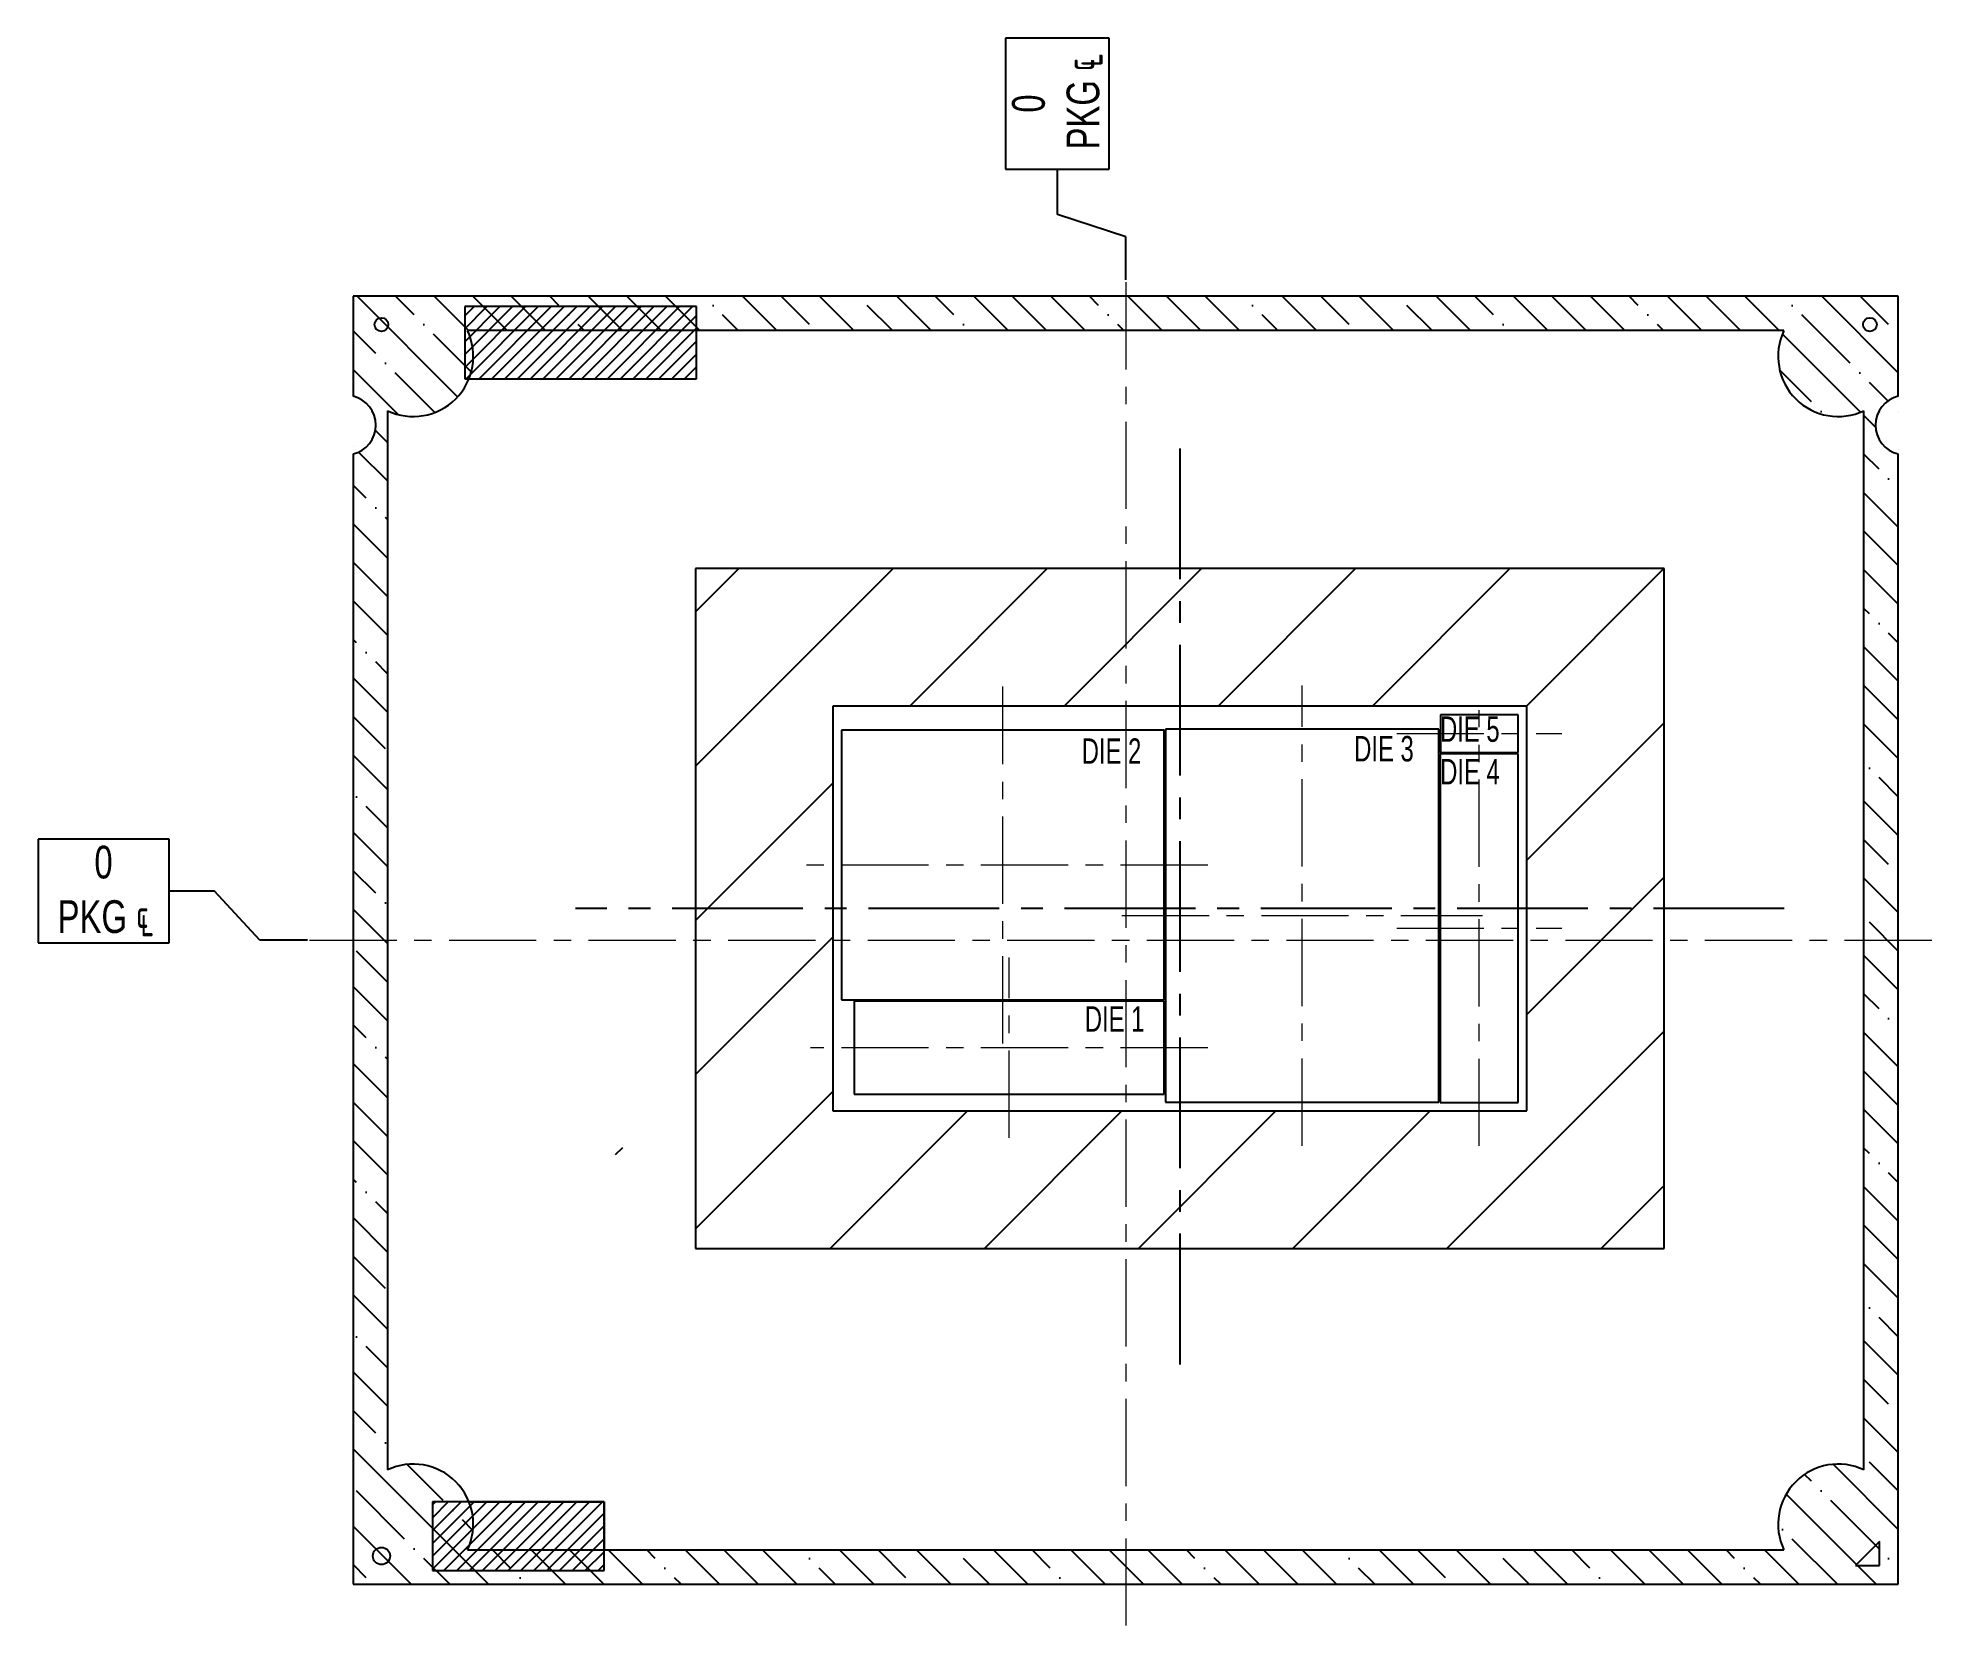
# Model space of a CAD drawing. Header units: millimetres. Extents: x -31.7 to 23.8, y -20 to 26.3.
import ezdxf

# ---------------------------------------------------------------- set-up
doc = ezdxf.new("R2010")
doc.units = ezdxf.units.MM
doc.header["$LTSCALE"] = 0.2
doc.header["$PDSIZE"] = -1
doc.linetypes.add('CENTER2', pattern=[28.575, 19.05, -3.175, 3.175, -3.175])
doc.linetypes.add('CENTERX2', pattern=[20.32, 12.7, -2.54, 2.54, -2.54])
doc.layers.add('TEXT', color=7, linetype='Continuous', lineweight=25)
doc.styles.add('SLDTEXTSTYLE0', font='TXT', dxfattribs={"width": 0.75})
doc.styles.add('SLDTEXTSTYLE3', font='TXT', dxfattribs={"width": 0.7})
doc.dimstyles.new('SLDDIMSTYLE0', dxfattribs={"dimtxt": 0.9525, "dimasz": 0.6604, "dimexe": 0, "dimexo": 0.0625, "dimgap": -0.238125, "dimtad": 0, "dimtih": 1, "dimtoh": 1, "dimdec": 0, "dimrnd": 1e-09, "dimdsep": 46, "dimtxsty": 'SLDTEXTSTYLE0', "dimblk1": 'NONE', "dimblk2": 'NONE', "dimsah": 1, "dimcen": 0.09, "dimadec": 0, "dimazin": 2, "dimtfac": 1, "dimtdec": 0, "dimtofl": 0, "dimtmove": 0, "dimatfit": 3, "dimldrblk": 'NONE', "dimfxl": 1, "dimfrac": 2, "dimtolj": 1, "dimarcsym": 0})
pattern_1 = [(45, (-119.5018, -65.9854), (-2.245064, 2.245064), [])]
pattern_2 = [(45, (-119.5018, -65.98543), (-0.18708867, 0.18708867), [])]

# ---------------------------------------------------------------- blocks, each defined once
blk = doc.blocks.new('_D_26')
at = {"layer": 'Defpoints', "color": 0, "transparency": 16777216}
for p in [(-27.861, 1.435), (-23.77, 0), (-23.77, 0)]:
    blk.add_point(p, dxfattribs=at)
at = {"layer": 'TEXT', "color": 0, "lineweight": -2, "transparency": 16777216}
for p, q in [((-27.861, 2.948), (-31.674, 2.948)), ((-31.674, 2.948), (-31.674, -0.078)), ((-27.861, -0.078), (-27.861, 2.948)), ((-26.54, 1.435), (-27.861, 1.435)), ((-25.219, 0), (-26.54, 1.435)), ((-23.832, 0), (-25.219, 0)), ((-31.674, -0.078), (-27.861, -0.078))]:
    blk.add_line(p, q, dxfattribs=at)
at = {"layer": 'TEXT', "color": 0, "transparency": 16777216, "insert": (-29.768, 1.435), "char_height": 0.9525, "attachment_point": 5, "style": 'SLDTEXTSTYLE0'}
blk.add_mtext('\\A1;0\\PPKG {\\fGDT;q}', dxfattribs=at)
blk = doc.blocks.new('_None')
blk = doc.blocks.new('_D_27')
at = {"layer": 'Defpoints', "color": 0, "transparency": 16777216}
for p in [(-1.991, 22.455), (0, 19.163), (0, 19.163)]:
    blk.add_point(p, dxfattribs=at)
at = {"layer": 'TEXT', "color": 0, "lineweight": -2, "transparency": 16777216}
for p, q in [((-0.478, 26.268), (-3.504, 26.268)), ((-3.504, 26.268), (-3.504, 22.455)), ((-0.478, 22.455), (-0.478, 26.268)), ((-3.504, 22.455), (-0.478, 22.455)), ((-1.991, 21.134), (-1.991, 22.455)), ((0, 20.483), (-1.991, 21.134)), ((0, 19.225), (0, 20.483))]:
    blk.add_line(p, q, dxfattribs=at)
at = {"layer": 'TEXT', "color": 0, "transparency": 16777216, "insert": (-1.991, 24.361), "char_height": 0.9525, "attachment_point": 5, "rotation": 90, "style": 'SLDTEXTSTYLE0'}
blk.add_mtext('\\A1;0\\PPKG {\\fGDT;q}', dxfattribs=at)
blk = doc.blocks.new('*U51')
at = {"color": 0, "linetype": 'CENTER2', "transparency": 16777216}
blk.add_line((17.60176, 0), (-17.60176, 0), dxfattribs=at)
blk = doc.blocks.new('*U52')
at = {"color": 0, "linetype": 'CENTER2', "transparency": 16777216}
blk.add_line((0, 13.39444), (0, -13.39444), dxfattribs=at)

msp = doc.modelspace()

# ---------------------------------------------------------------- hatches: boundary and pattern name
at = {"layer": 'TEXT'}
h = msp.add_hatch(dxfattribs=at)
h.set_pattern_fill('ANSI35', color=256, scale=0.25, angle=90, style=0)
h.set_pattern_definition([(135, (-119.5018, -65.9854), (-1.122532, -1.122532), []), (135, (-119.5018, -64.8629), (-1.122532, -1.122532), [1.984375, -0.396875, 0, -0.396875])])
edge = h.paths.add_edge_path(flags=0)
edge.add_arc((22.7, 15), 0.865, 103.3686, 256.6314, ccw=False)
edge.add_line((22.5, 15.842), (22.5, 18.75))
edge.add_line((22.5, 18.75), (-22.5, 18.75))
edge.add_line((-22.5, 18.75), (-22.5, 15.842))
edge.add_arc((-22.7, 15), 0.865, -76.6314, 76.6314, ccw=False)
edge.add_line((-22.5, 14.158), (-22.5, -18.75))
edge.add_line((-22.5, -18.75), (22.5, -18.75))
edge.add_line((22.5, -18.75), (22.5, 14.158))
edge = h.paths.add_edge_path(flags=0)
edge.add_arc((20.75, -17), 1.75, 64.6231, 205.3769)
edge.add_line((19.169, -17.75), (-19.169, -17.75))
edge.add_arc((-20.75, -17), 1.75, 334.6231, 475.3769)
edge.add_line((-21.5, -15.419), (-21.5, 15.419))
edge.add_arc((-20.75, 17), 1.75, 244.6231, 385.3769)
edge.add_line((-19.169, 17.75), (19.169, 17.75))
edge.add_arc((20.75, 17), 1.75, 154.6231, 295.3769)
edge.add_line((21.5, 15.419), (21.5, -15.419))
h = msp.add_hatch(dxfattribs=at)
h.set_pattern_fill('ANSI31', color=256, scale=0.083333, style=0)
h.set_pattern_definition(pattern_2)
h.paths.add_polyline_path([(-19.25, 18.45), (-19.25, 16.35), (-12.5, 16.35), (-12.5, 18.45)], flags=0)
h = msp.add_hatch(dxfattribs=at)
h.set_pattern_fill('ANSI31', color=256, style=0)
h.set_pattern_definition(pattern_1)
h.paths.add_polyline_path([(15.677, 10.82), (-12.527, 10.82), (-12.527, -8.969), (15.677, -8.969)], flags=0)
h.paths.add_polyline_path([(11.677, -4.969), (-8.527, -4.969), (-8.527, 6.82), (11.677, 6.82)], flags=0)
h = msp.add_hatch(dxfattribs=at)
h.set_pattern_fill('ANSI31', color=256, style=0)
h.set_pattern_definition(pattern_1)
h.paths.add_polyline_path([(-12.055, -6.031), (-14.855, -6.031), (-14.855, -7.076), (-13.1, -7.076)], flags=0)
h = msp.add_hatch(dxfattribs=at)
h.set_pattern_fill('ANSI31', color=256, scale=0.083333, style=0)
h.set_pattern_definition(pattern_2)
h.paths.add_polyline_path([(-15.19, -16.35), (-20.19, -16.35), (-20.19, -18.35), (-15.19, -18.35)], flags=0)

# ---------------------------------------------------------------- linework, layer by layer
at = {"color": 7, "linetype": 'Continuous', "lineweight": 25}
for p, q in [((22.5, 18.75), (-22.5, 18.75)), ((-22.5, 18.75), (-22.5, 15.842)), ((-19.25, 18.45), (-19.25, 16.35)), ((-12.5, 18.45), (-19.25, 18.45)), ((-12.5, 16.35), (-12.5, 18.45)), ((22.5, 15.842), (22.5, 18.75)), ((19.169, 17.75), (-19.169, 17.75)), ((19.169, 17.75), (6.206, 17.75)), ((-19.25, 16.35), (-12.5, 16.35)), ((-21.5, 15.419), (-21.5, -15.419)), ((21.5, -15.419), (21.5, 15.419)), ((21.5, 12.88), (21.5, 15.419)), ((-22.5, 14.158), (-22.5, -18.75)), ((22.5, -18.75), (22.5, 14.158)), ((15.677, 10.82), (-12.527, 10.82)), ((-12.527, 10.82), (-12.527, -8.969)), ((15.677, -8.969), (15.677, 10.82)), ((11.677, 6.82), (-8.527, 6.82)), ((-8.527, 6.82), (-8.527, -4.969)), ((11.677, -4.969), (11.677, 6.82)), ((-8.276, 6.119), (-8.276, -1.734)), ((1.117, 6.119), (-8.276, 6.119)), ((1.117, -1.734), (1.117, 6.119)), ((9.122, 6.148), (1.158, 6.148)), ((1.158, 6.148), (1.158, -4.71)), ((9.122, -4.71), (9.122, 6.148)), ((9.163, 6.569), (9.163, 5.469)), ((11.427, 6.569), (9.163, 6.569)), ((11.427, 5.469), (11.427, 6.569)), ((9.162, 5.428), (9.162, -4.719)), ((11.427, 5.428), (9.162, 5.428)), ((9.163, 5.469), (11.427, 5.469)), ((11.427, -4.719), (11.427, 5.428)), ((-8.276, -1.734), (1.117, -1.734)), ((-7.91, -1.774), (-7.91, -4.48)), ((1.117, -1.774), (-7.91, -1.774)), ((1.117, -4.48), (1.117, -1.774)), ((-8.527, -4.969), (11.677, -4.969)), ((-7.91, -4.48), (1.117, -4.48)), ((1.158, -4.71), (9.122, -4.71)), ((9.162, -4.719), (11.427, -4.719)), ((-12.527, -8.969), (15.677, -8.969)), ((21.5, -15.419), (21.5, -11.022)), ((-15.19, -16.35), (-20.19, -16.35)), ((-20.19, -16.35), (-20.19, -18.35)), ((-19.125, -16.35), (-15.19, -16.35)), ((-15.19, -18.35), (-15.19, -16.35)), ((-15.19, -16.35), (-15.19, -17.75)), ((21.955, -17.505), (21.255, -18.205)), ((21.955, -18.205), (21.955, -17.505)), ((-19.169, -17.75), (19.169, -17.75)), ((-15.19, -17.75), (-8.696, -17.75)), ((6.206, -17.75), (19.169, -17.75)), ((21.255, -18.205), (21.955, -18.205)), ((-22.5, -18.75), (22.5, -18.75)), ((-20.19, -18.35), (-15.19, -18.35))]:
    msp.add_line(p, q, dxfattribs=at)
for centre, radius in [((-21.675, 17.925), 0.2), ((21.675, 17.925), 0.2), ((-21.675, -17.925), 0.25)]:
    msp.add_circle(centre, radius, dxfattribs=at)
for centre, radius, start, end in [((-20.75, 17), 1.75, 244.6231, 25.3769), ((20.75, 17), 1.75, 154.6231, 295.3769), ((-22.7, 15), 0.865, 283.3686, 76.6314), ((22.7, 15), 0.865, 103.3686, 256.6314), ((-20.75, -17), 1.75, 334.6231, 115.3769), ((20.75, -17), 1.75, 64.6231, 205.3769), ((-20.75, -17), 1.75, 21.8037, 41.0823)]:
    msp.add_arc(centre, radius, start, end, dxfattribs=at)
at = {"layer": 'TEXT', "linetype": 'CENTERX2', "lineweight": 18}
for p, q in [((0, 19.163), (0, -20.02)), ((-3.579, -3.004), (-3.579, 7.389)), ((5.14, -5.98), (5.14, 7.418)), ((10.294, -5.989), (10.294, 6.698)), ((7.893, 6.019), (12.697, 6.019)), ((2.387, 2.192), (-9.546, 2.192)), ((-0.112, 0.719), (10.392, 0.719)), ((-23.77, 0), (23.77, 0)), ((7.892, 0.354), (12.697, 0.354)), ((-3.397, -5.75), (-3.397, -0.504)), ((2.387, -3.127), (-9.18, -3.127))]:
    msp.add_line(p, q, dxfattribs=at)

# ---------------------------------------------------------------- block references
at = {"linetype": 'CENTER2'}
for name in ['*U52', '*U51']:
    msp.add_blockref(name, (1.575, 0.925), dxfattribs=at)

# ---------------------------------------------------------------- texts
at = {"layer": 'TEXT', "char_height": 0.7408, "attachment_point": 1, "style": 'SLDTEXTSTYLE3'}
for s, insert in [('DIE 5', (9.154, 6.519)), ('DIE 2', (-1.28, 5.879)), ('DIE 3', (6.654, 5.948)), ('DIE 4', (9.159, 5.28)), ('DIE 1', (-1.19, -1.92))]:
    msp.add_mtext(s, dxfattribs=dict(at, insert=insert))

# ---------------------------------------------------------------- dimensions: what is measured, and where the dimension line sits
at = {"layer": 'TEXT'}
for feature_location, offset, dtype, origin, picture, middle in [((0, 19.162518627), (-1.990880425, 3.292057341), 1, (0, 19.162518627), '_D_27', (-1.990880425, 24.361062294)), ((-23.77, 0), (-4.091080317, 1.435319199), 0, (-23.77, 0), '_D_26', (-29.767566642, 1.435319199))]:
    dim = msp.add_ordinate_dim(feature_location=feature_location, offset=offset, dtype=dtype, origin=origin, text='<>\\PPKG {\\fGDT;q}', dimstyle='SLDDIMSTYLE0', dxfattribs=at)
    dim.commit()
    dim.dimension.update_dxf_attribs({"geometry": picture, "text_midpoint": middle})

doc.saveas('drawing.dxf')
